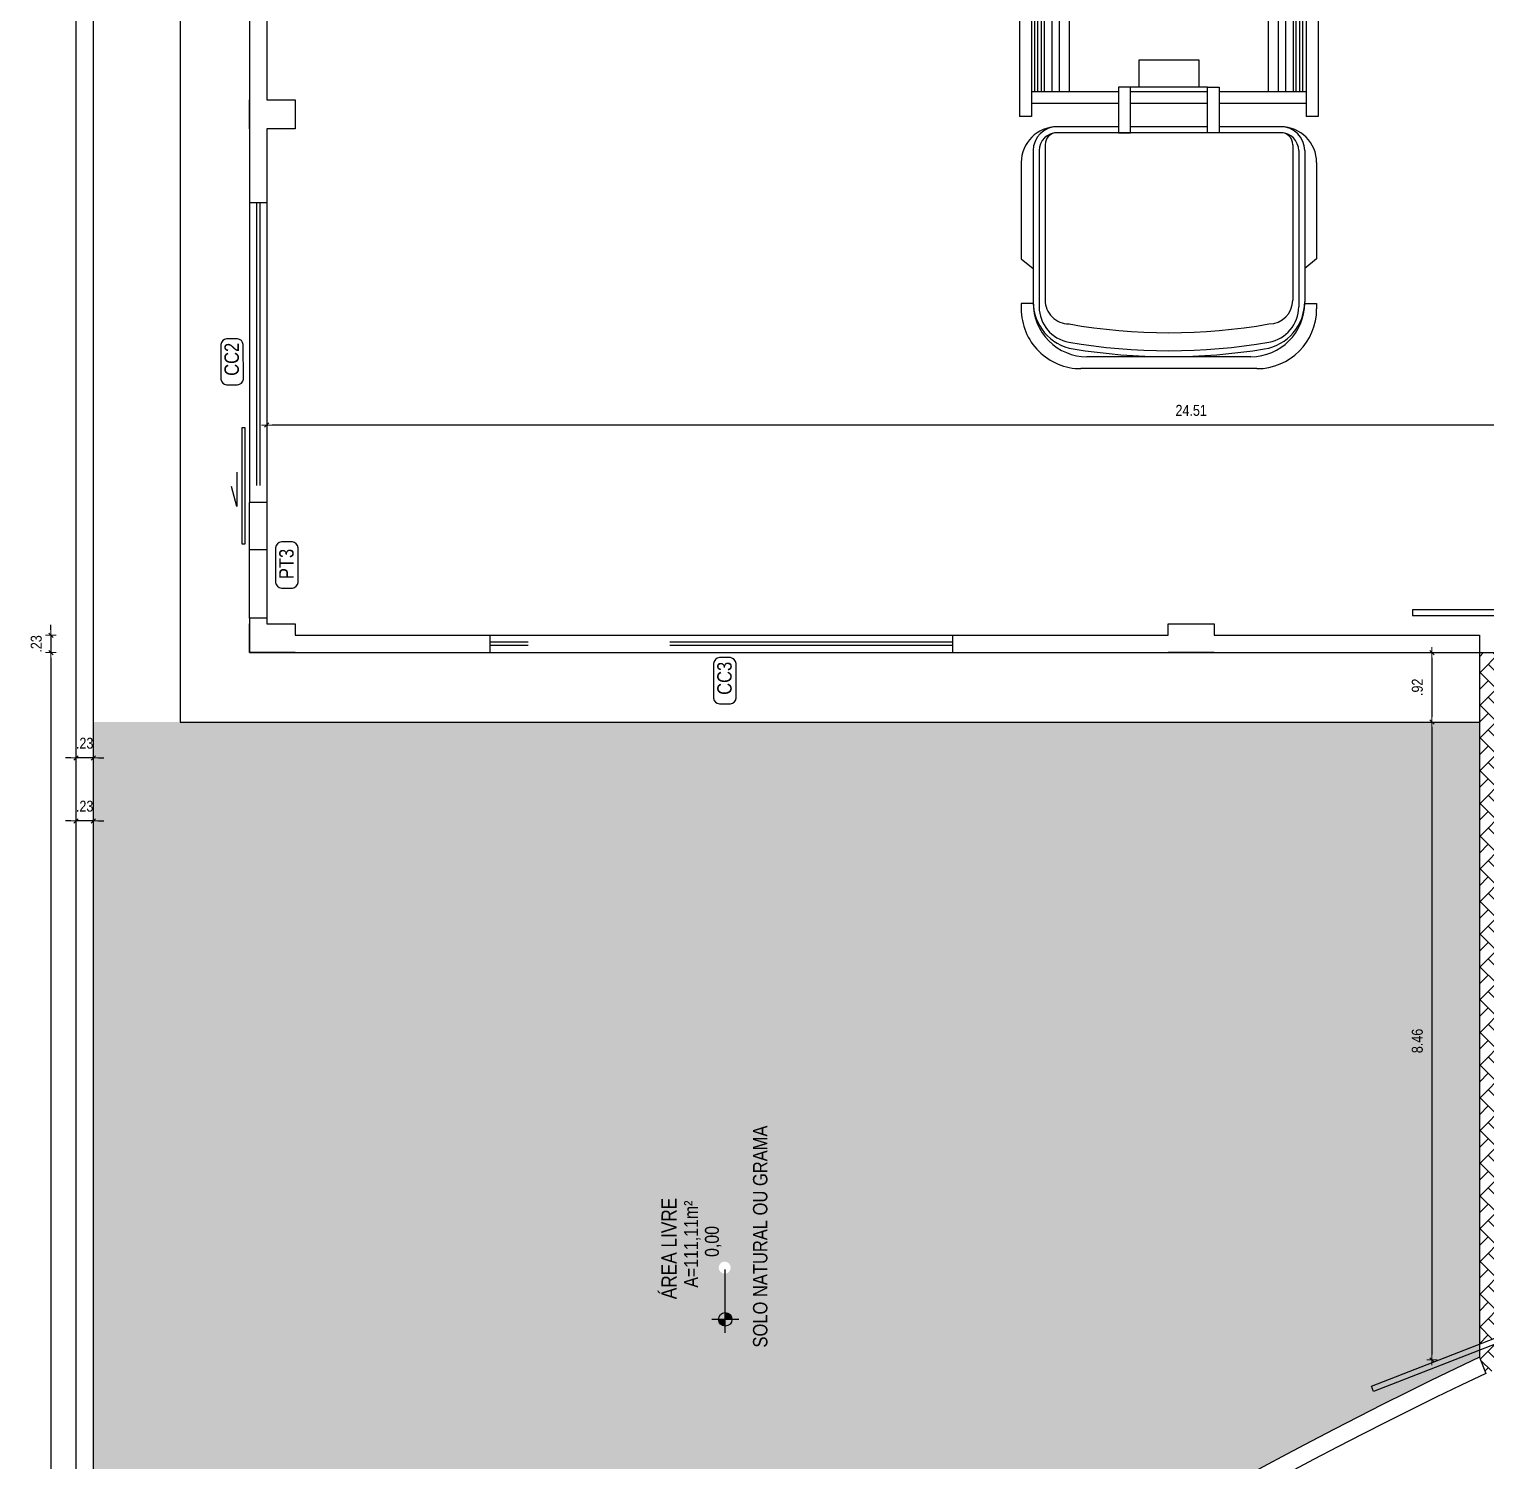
# Model space of a CAD drawing. Header units: millimetres. Extents: x 1904 to 2142, y -1319 to -1235.
# Drawn here: x 2043.34 to 2062.65, y -1295.75 to -1276.77 of the extents above; entities that cross this region are included whole.
import ezdxf
from ezdxf.enums import TextEntityAlignment as Align

# ---------------------------------------------------------------- set-up
doc = ezdxf.new("R2010")
doc.units = ezdxf.units.MM
doc.header["$LTSCALE"] = 30
doc.linetypes.add('HIDDEN2', pattern=[0.1875, 0.125, -0.0625])
doc.layers.get('0').update_dxf_attribs({"linetype": 'CONTINUOUS'})
doc.layers.get('Defpoints').update_dxf_attribs({"linetype": 'CONTINUOUS'})
for name, color, linetype in [('arquitetura', 8, 'CONTINUOUS'), ('DIEN HOA', 111, 'CONTINUOUS'), ('E-txt-g', 3, 'CONTINUOUS')]:
    doc.layers.add(name, color=color, linetype=linetype)
for name, color, linetype, lineweight in [('E-Pen-C', 4, 'CONTINUOUS', 15), ('E-Pen-G', 3, 'CONTINUOUS', 30), ('E-Txt-W', 7, 'CONTINUOUS', 20)]:
    doc.layers.add(name, color=color, linetype=linetype, lineweight=lineweight)
doc.styles.add('F2', font='ARIALN.TTF')
doc.styles.add('REG60', font='romans.shx', dxfattribs={"width": 0.8, "height": 0.15})
doc.styles.add('REG80', font='romans.shx', dxfattribs={"width": 0.8, "height": 0.18})
doc.dimstyles.new('DIMENSION-1', dxfattribs={"dimtxt": 0.145, "dimasz": 0.07, "dimexe": 1, "dimexo": 0, "dimgap": 0.12, "dimtad": 1, "dimzin": 7, "dimdsep": 46, "dimtxsty": 'F2', "dimblk1": 'TRACO', "dimblk2": 'TRACO', "dimsah": 1, "dimcen": 1, "dimse1": 1, "dimse2": 1, "dimclrd": 4, "dimclre": 256, "dimclrt": 4, "dimadec": 8, "dimazin": 0, "dimtfac": 1, "dimtix": 1, "dimtmove": 2, "dimatfit": 3, "dimldrblk": 'TRACO', "dimfxl": 1, "dimtolj": 1, "dimtzin": 0, "dimarcsym": 0})

# ---------------------------------------------------------------- blocks, each defined once
blk = doc.blocks.new('TRACO')
at = {"layer": 'E-Pen-C'}
for p, q in [((-1, 0), (1, 0)), ((0, 1), (0, -1))]:
    blk.add_line(p, q, dxfattribs=at)
at = {"layer": 'E-Pen-G'}
blk.add_line((-0.42, -0.42), (0.42, 0.42), dxfattribs=at)
blk = doc.blocks.new('*D145')
at = {"layer": 'arquitetura', "color": 4, "linetype": 'Continuous', "lineweight": -2}
blk.add_line((2043.626, -1285.109), (2043.626, -1307.862), dxfattribs=at)
at = {"layer": 'Defpoints', "color": 0, "linetype": 'Continuous'}
for p in [(2046.258, -1285.039), (2043.626, -1307.932), (2043.958, -1307.932)]:
    blk.add_point(p, dxfattribs=at)
at = {"layer": 'arquitetura', "color": 4, "linetype": 'Continuous', "lineweight": -2, "xscale": 0.07, "yscale": 0.07, "zscale": 0.07}
for p, rotation in [((2043.626, -1285.039), 90), ((2043.626, -1307.932), 270)]:
    blk.add_blockref('TRACO', p, dxfattribs=dict(at, rotation=rotation))
at = {"layer": 'arquitetura', "color": 4, "linetype": 'Continuous', "insert": (2043.432, -1296.486), "char_height": 0.145, "attachment_point": 5, "rotation": 90, "style": 'F2'}
blk.add_mtext('\\A1;22.89', dxfattribs=at)
blk = doc.blocks.new('*D168')
at = {"layer": 'arquitetura', "color": 4, "linetype": 'Continuous', "lineweight": -2}
for p, q in [((2043.626, -1284.739), (2043.626, -1284.669)), ((2043.626, -1284.809), (2043.626, -1285.039)), ((2043.626, -1285.109), (2043.626, -1285.179))]:
    blk.add_line(p, q, dxfattribs=at)
at = {"layer": 'Defpoints', "color": 0, "linetype": 'Continuous'}
for p in [(2046.488, -1284.809), (2043.626, -1285.039), (2046.258, -1285.039)]:
    blk.add_point(p, dxfattribs=at)
at = {"layer": 'arquitetura', "color": 4, "linetype": 'Continuous', "lineweight": -2, "xscale": 0.07, "yscale": 0.07, "zscale": 0.07}
for p, rotation in [((2043.626, -1284.809), 270), ((2043.626, -1285.039), 90)]:
    blk.add_blockref('TRACO', p, dxfattribs=dict(at, rotation=rotation))
at = {"layer": 'arquitetura', "color": 4, "linetype": 'Continuous', "insert": (2043.432, -1284.924), "char_height": 0.145, "attachment_point": 5, "rotation": 90, "style": 'F2'}
blk.add_mtext('\\A1;.23', dxfattribs=at)
blk = doc.blocks.new('TXT-AMB75')
at = {"layer": 'E-txt-g', "style": 'REG80', "width": 0.8, "flags": 8}
blk.add_attdef('TXT', text='', height=0.2, dxfattribs=at).set_placement((0.005, 0.296), align=Align.CENTER)
at = {"layer": 'E-Txt-W', "style": 'REG60', "width": 0.8, "flags": 8}
blk.add_attdef('TXT', text='', height=0.15, dxfattribs=at).set_placement((0.005, 0.027), align=Align.CENTER)
blk = doc.blocks.new('NV')
at = {"color": 7, "linetype": 'ByBlock', "ltscale": 0.5}
for p, q in [((-2.379, 0), (-1.464, 0)), ((-2.184, -0.194), (-2.184, 0.194))]:
    blk.add_line(p, q, dxfattribs=at)
at = {"color": 7, "ltscale": 2.5}
blk.add_circle((-2.184, 0), 0.0972, dxfattribs=at)
at = {"color": 7}
for points in [[(-2.184, 0), (-2.253, 0.069), (-2.282, 0), (-2.274, 0.037)], [(-2.184, 0), (-2.184, 0.097), (-2.253, 0.069), (-2.222, 0.09)], [(-2.184, 0), (-2.087, 0), (-2.116, -0.069), (-2.095, -0.037)], [(-2.184, 0), (-2.116, -0.069), (-2.184, -0.097), (-2.147, -0.09)]]:
    blk.add_solid(points, dxfattribs=at)
at = {"layer": 'E-Txt-W', "ltscale": 2.5, "style": 'REG60', "width": 0.8}
blk.add_attdef('COTAPISO', (-2.053, 0.048), '', height=0.15, dxfattribs=at)
blk = doc.blocks.new('*D182')
at = {"layer": 'arquitetura', "color": 4, "linetype": 'Continuous', "lineweight": -2}
blk.add_line((2061.938, -1285.109), (2061.938, -1285.889), dxfattribs=at)
at = {"layer": 'Defpoints', "color": 0, "linetype": 'Continuous'}
for p in [(2062.568, -1285.039), (2061.938, -1285.959), (2062.566, -1285.959)]:
    blk.add_point(p, dxfattribs=at)
at = {"layer": 'arquitetura', "color": 4, "linetype": 'Continuous', "lineweight": -2, "xscale": 0.07, "yscale": 0.07, "zscale": 0.07}
for p, rotation in [((2061.938, -1285.039), 90), ((2061.938, -1285.959), 270)]:
    blk.add_blockref('TRACO', p, dxfattribs=dict(at, rotation=rotation))
at = {"layer": 'arquitetura', "color": 4, "linetype": 'Continuous', "insert": (2061.744, -1285.499), "char_height": 0.145, "attachment_point": 5, "rotation": 90, "style": 'F2'}
blk.add_mtext('\\A1;.92', dxfattribs=at)
blk = doc.blocks.new('*D183')
at = {"layer": 'arquitetura', "color": 4, "linetype": 'Continuous', "lineweight": -2}
blk.add_line((2061.938, -1286.029), (2061.938, -1294.345), dxfattribs=at)
at = {"layer": 'Defpoints', "color": 0, "linetype": 'Continuous'}
for p in [(2062.566, -1285.959), (2061.938, -1294.415), (2062.495, -1294.415)]:
    blk.add_point(p, dxfattribs=at)
at = {"layer": 'arquitetura', "color": 4, "linetype": 'Continuous', "lineweight": -2, "xscale": 0.07, "yscale": 0.07, "zscale": 0.07}
for p, rotation in [((2061.938, -1285.959), 90), ((2061.938, -1294.415), 270)]:
    blk.add_blockref('TRACO', p, dxfattribs=dict(at, rotation=rotation))
at = {"layer": 'arquitetura', "color": 4, "linetype": 'Continuous', "insert": (2061.744, -1290.187), "char_height": 0.145, "attachment_point": 5, "rotation": 90, "style": 'F2'}
blk.add_mtext('\\A1;8.46', dxfattribs=at)
blk = doc.blocks.new('A$C43186C71')
at = {"layer": 'DIEN HOA', "color": 8}
for p, q in [((0, 1500), (3184.1, 1500)), ((0, 1500), (0, 1440)), ((3184.1, 1500), (3184.1, 1440)), ((3416.1, 1491.8), (3899.1, 1491.8)), ((3899.1, 1491.8), (3948, 1431.8)), ((4122.7, 1431.8), (4122.7, 1491.8)), ((4122.7, 1491.8), (4150.7, 1491.8)), ((0, 1440), (3184.1, 1440)), ((0, 1440), (0, 1257.6)), ((17.8, 1440), (17.8, 60)), ((3060, 1422.8), (17.8, 1422.8)), ((3060, 1408.1), (17.8, 1408.1)), ((3060, 1440), (3060, 1003.1)), ((3120, 1440), (3120, 1003.1)), ((3356.1, 1431.8), (4114.6, 1431.8)), ((3356.1, 1401.8), (4140, 1401.8)), ((3060, 1389.7), (17.8, 1389.7)), ((3060, 1375), (17.8, 1375)), ((3060, 1336.4), (17.8, 1336.4)), ((3326.1, 1371.8), (4106.1, 1371.8)), ((0, 1257.6), (17.8, 1227.6)), ((3060, 1299.7), (17.8, 1299.7)), ((3060, 1250), (17.8, 1250)), ((3236.1, 1311.8), (3236.1, 1003.1)), ((3266.1, 1311.8), (3266.1, 188.2)), ((4450.7, 1191.8), (4450.7, 308.2)), ((4390.7, 1161.8), (4390.7, 338.2)), ((3036.8, 943.1), (3036.8, 556.9)), ((3060, 943.1), (3060, 556.9)), ((3120, 943.1), (3120, 556.9)), ((3236.1, 943.1), (3236.1, 556.9)), ((3060, 496.9), (3060, 60)), ((3120, 496.9), (3120, 60)), ((3236.1, 496.9), (3236.1, 188.2)), ((0, 242.4), (17.8, 272.4)), ((0, 60), (0, 242.4)), ((3060, 250), (17.8, 250)), ((3060, 200.3), (17.8, 200.3)), ((3060, 163.6), (17.8, 163.6)), ((3060, 125), (17.8, 125)), ((3060, 110.3), (17.8, 110.3)), ((3060, 91.9), (17.8, 91.9)), ((3060, 77.2), (17.8, 77.2)), ((3326.1, 128.2), (4106.1, 128.2)), ((3356.1, 98.2), (4140, 98.2)), ((0, 60), (3184.1, 60)), ((0, 60), (0, 0)), ((0, 60), (3184.1, 60)), ((3184.1, 60), (3184.1, 0)), ((3356.1, 68.2), (4120.7, 68.2)), ((3416.1, 8.2), (3899.1, 8.2)), ((3899.1, 8.2), (3948, 68.2)), ((4122.7, 68.2), (4122.7, 8.2)), ((4122.7, 8.2), (4150.7, 8.2)), ((0, 0), (3184.1, 0)), ((0, 0), (3184.1, 0))]:
    blk.add_line(p, q, dxfattribs=at)
for points in [[(3036.8, 1003.1), (3266.1, 1003.1), (3266.1, 943.1), (3036.8, 943.1)], [(3035.6, 901.1), (2902.6, 901.1), (2902.6, 599.1), (3035.6, 599.1)], [(3036.8, 496.9), (3266.1, 496.9), (3266.1, 556.9), (3036.8, 556.9)]]:
    blk.add_lwpolyline(points, close=True, dxfattribs=at)
for centre, radius, start, end in [((3416.1, 1311.8), 180, 90, 180), ((4150.7, 1191.8), 300, 0, 90), ((3356.1, 1311.8), 120, 90, 180), ((3356.1, 1311.8), 90, 90, 180), ((4114.6, 1191.8), 240, 9.25058, 90), ((4120.7, 1161.8), 270, 0, 90), ((4140, 1221.8), 180, 9.77705, 90), ((3326.1, 1311.8), 60, 90, 180), ((4106.1, 1251.8), 120, 0, 90), ((1402.1, 750), 2868.3, 349.92451, 10.07549), ((1402.1, 750), 2958.3, 350.22295, 9.77705), ((1402.1, 750), 2988.3, 350.74942, 9.25058), ((4120.7, 338.2), 270, 270, 0), ((4150.7, 308.2), 300, 270, 0), ((4106.1, 248.2), 120, 270, 0), ((4114.6, 308.2), 240, 270, 350.74942), ((4140, 278.2), 180, 270, 350.22295), ((3356.1, 188.2), 120, 180, 270), ((3416.1, 188.2), 180, 180, 270), ((3326.1, 188.2), 60, 180, 270), ((3356.1, 188.2), 90, 180, 270)]:
    blk.add_arc(centre, radius, start, end, dxfattribs=at)
blk = doc.blocks.new('*D192')
at = {"layer": 'arquitetura', "color": 4, "linetype": 'Continuous', "lineweight": -2}
for p, q in [((2043.888, -1287.27), (2043.818, -1287.27)), ((2044.188, -1287.27), (2043.958, -1287.27)), ((2044.258, -1287.27), (2044.328, -1287.27))]:
    blk.add_line(p, q, dxfattribs=at)
at = {"layer": 'Defpoints', "color": 0, "linetype": 'Continuous'}
for p in [(2043.958, -1285.959), (2044.188, -1285.959), (2043.958, -1287.27)]:
    blk.add_point(p, dxfattribs=at)
at = {"layer": 'arquitetura', "color": 4, "linetype": 'Continuous', "lineweight": -2, "xscale": 0.07, "yscale": 0.07, "zscale": 0.07}
blk.add_blockref('TRACO', (2043.958, -1287.27), dxfattribs=at)
at = {"layer": 'arquitetura', "color": 4, "linetype": 'Continuous', "lineweight": -2, "xscale": 0.07, "yscale": 0.07, "zscale": 0.07, "rotation": 180}
blk.add_blockref('TRACO', (2044.188, -1287.27), dxfattribs=at)
at = {"layer": 'arquitetura', "color": 4, "linetype": 'Continuous', "insert": (2044.073, -1287.076), "char_height": 0.145, "attachment_point": 5, "style": 'F2'}
blk.add_mtext('\\A1;.23', dxfattribs=at)
blk = doc.blocks.new('*D194')
at = {"layer": 'arquitetura', "color": 4, "linetype": 'Continuous', "lineweight": -2}
for p, q in [((2043.888, -1286.435), (2043.818, -1286.435)), ((2044.188, -1286.435), (2043.958, -1286.435)), ((2044.258, -1286.435), (2044.328, -1286.435))]:
    blk.add_line(p, q, dxfattribs=at)
at = {"layer": 'Defpoints', "color": 0, "linetype": 'Continuous'}
for p in [(2043.958, -1285.959), (2044.188, -1285.959), (2043.958, -1286.435)]:
    blk.add_point(p, dxfattribs=at)
at = {"layer": 'arquitetura', "color": 4, "linetype": 'Continuous', "lineweight": -2, "xscale": 0.07, "yscale": 0.07, "zscale": 0.07}
blk.add_blockref('TRACO', (2043.958, -1286.435), dxfattribs=at)
at = {"layer": 'arquitetura', "color": 4, "linetype": 'Continuous', "lineweight": -2, "xscale": 0.07, "yscale": 0.07, "zscale": 0.07, "rotation": 180}
blk.add_blockref('TRACO', (2044.188, -1286.435), dxfattribs=at)
at = {"layer": 'arquitetura', "color": 4, "linetype": 'Continuous', "insert": (2044.073, -1286.241), "char_height": 0.145, "attachment_point": 5, "style": 'F2'}
blk.add_mtext('\\A1;.23', dxfattribs=at)
blk = doc.blocks.new('*D200')
at = {"layer": 'arquitetura', "color": 4, "linetype": 'Continuous', "lineweight": -2}
blk.add_line((2070.931, -1282.023), (2046.558, -1282.023), dxfattribs=at)
at = {"layer": 'Defpoints', "color": 0, "linetype": 'Continuous'}
for p in [(2046.488, -1282.023), (2046.488, -1284.656), (2071.001, -1284.656)]:
    blk.add_point(p, dxfattribs=at)
at = {"layer": 'arquitetura', "color": 4, "linetype": 'Continuous', "lineweight": -2, "xscale": 0.07, "yscale": 0.07, "zscale": 0.07, "rotation": 180}
blk.add_blockref('TRACO', (2046.488, -1282.023), dxfattribs=at)
at = {"layer": 'arquitetura', "color": 4, "linetype": 'Continuous', "lineweight": -2, "xscale": 0.07, "yscale": 0.07, "zscale": 0.07}
blk.add_blockref('TRACO', (2071.001, -1282.023), dxfattribs=at)
at = {"layer": 'arquitetura', "color": 4, "linetype": 'Continuous', "insert": (2058.745, -1281.829), "char_height": 0.145, "attachment_point": 5, "style": 'F2'}
blk.add_mtext('\\A1;24.51', dxfattribs=at)

msp = doc.modelspace()

# ---------------------------------------------------------------- hatches: boundary and pattern name
at = {"layer": 'arquitetura'}
h = msp.add_hatch(dxfattribs=at)
h.set_pattern_fill('AR-HBONE', color=256, scale=0.038333, angle=90, style=0)
h.set_pattern_definition([(135, (2221.73729, -3227.55095), (-0.216841366, 8e-17), [0.45999, -0.15333]), (225, (2221.62887, -3227.44253), (-0.216841366, 8e-17), [0.45999, -0.15333])])
h.paths.add_polyline_path([(2062.568, -1285.039), (2062.568, -1291.304), (2062.568, -1294.205), (2065.211, -1293.177), (2065.211, -1292.998), (2064.805, -1293.166), (2065.211, -1292.878), (2065.211, -1285.039)])
h.paths.add_polyline_path([(2065.211, -1285.039), (2065.211, -1293.177), (2068.858, -1291.759), (2068.886, -1291.83), (2065.211, -1293.259), (2065.211, -1293.585), (2070.234, -1291.602), (2070.234, -1285.039)])
h.paths.add_polyline_path([(2066.814, -1289.437, -1), (2066.814, -1289.278, -1)], flags=16)
h.paths.add_polyline_path([(2062.568, -1294.287), (2062.568, -1294.38), (2062.653, -1294.595), (2065.211, -1293.585), (2065.211, -1293.259)])
h.paths.add_polyline_path([(2066.552, -1289.619), (2066.552, -1288.471), (2066.22, -1288.471), (2066.22, -1289.619)], flags=24)
h.paths.add_polyline_path([(2066.23, -1289.834), (2066.23, -1288.373), (2065.921, -1288.373), (2065.921, -1289.834)], flags=24)
h.paths.add_polyline_path([(2066.827, -1289.271), (2066.827, -1288.627), (2066.496, -1288.627), (2066.496, -1289.271)], flags=24)
h.paths.add_polyline_path([(2066.703, -1286.503), (2066.096, -1286.503), (2066.096, -1286.965), (2066.703, -1286.965)], flags=24)
h.paths.add_polyline_path([(2067.294, -1290.345), (2067.294, -1287.704), (2066.997, -1287.704), (2066.997, -1290.345)], flags=24)
h = msp.add_hatch(dxfattribs=at)
h.set_pattern_fill('GRASS', color=256, scale=0.30666, angle=90, style=0)
h.set_pattern_definition([(180, (2221.7373, -3227.55095), (-0.216841365, -0.216841365), [0.05749875, -0.37618398]), (135, (2221.7373, -3227.55095), (-0.216841366, -0.216841366), [0.05749875, -0.24916125]), (225, (2221.7373, -3227.55095), (0.216841366, -0.216841366), [0.05749875, -0.24916125])])
h.paths.add_polyline_path([(2044.188, -1307.689), (2044.188, -1285.959), (2045.338, -1285.959), (2062.466, -1285.959), (2062.566, -1285.959), (2062.568, -1294.38), (2061.211, -1295.044), (2059.412, -1295.987), (2056.955, -1297.403), (2054.5, -1298.973), (2052.326, -1300.505), (2050.364, -1302.013), (2048.358, -1303.691), (2047.017, -1304.897), (2045.598, -1306.252), (2044.831, -1307.022)])
h.paths.add_polyline_path([(2052.56, -1293.192), (2052.481, -1293.192), (2052.487, -1293.223), (2052.504, -1293.249)], flags=24)
h.paths.add_polyline_path([(2052.56, -1293.192), (2052.504, -1293.249), (2052.53, -1293.266), (2052.56, -1293.272)], flags=24)
h.paths.add_polyline_path([(2052.56, -1293.192), (2052.56, -1293.113), (2052.591, -1293.119), (2052.616, -1293.136)], flags=24)
h.paths.add_polyline_path([(2052.56, -1293.192), (2052.616, -1293.136), (2052.634, -1293.162), (2052.64, -1293.192)], flags=24)
edge = h.paths.add_edge_path(flags=16)
edge.add_line((2052.719, -1293.192), (2052.401, -1293.192))
edge = h.paths.add_edge_path(flags=16)
edge.add_arc((2052.56, -1293.192), 0.0795, 90, 450)
edge = h.paths.add_edge_path(flags=16)
edge.add_line((2052.56, -1293.351), (2052.56, -1292.604))
h.paths.add_polyline_path([(2052.573, -1293.105), (2052.573, -1292.585), (2052.242, -1292.585), (2052.242, -1293.105)], flags=24)
h.paths.add_polyline_path([(2051.984, -1293.674), (2051.984, -1292.203), (2051.607, -1292.203), (2051.607, -1293.674)], flags=24)
h.paths.add_polyline_path([(2052.298, -1293.512), (2052.298, -1292.247), (2051.966, -1292.247), (2051.966, -1293.512)], flags=24)
h.paths.add_polyline_path([(2045.002, -1286.502), (2044.537, -1286.502), (2044.537, -1286.965), (2045.002, -1286.965)], flags=24)
h.paths.add_polyline_path([(2045.419, -1287.337), (2044.812, -1287.337), (2044.812, -1287.8), (2045.419, -1287.8)], flags=24)
h.paths.add_polyline_path([(2046.612, -1287.337), (2046.147, -1287.337), (2046.147, -1287.8), (2046.612, -1287.8)], flags=24)
h.paths.add_polyline_path([(2054.334, -1286.499), (2053.585, -1286.499), (2053.585, -1286.962), (2054.334, -1286.962)], flags=24)
h.paths.add_polyline_path([(2059.127, -1287.337), (2058.378, -1287.337), (2058.378, -1287.8), (2059.127, -1287.8)], flags=24)
h.paths.add_polyline_path([(2061.871, -1290.472), (2061.871, -1289.865), (2061.408, -1289.865), (2061.408, -1290.472)], flags=24)
h.paths.add_polyline_path([(2053.179, -1294.301), (2053.179, -1291.258), (2052.882, -1291.258), (2052.882, -1294.301)], flags=24)

# ---------------------------------------------------------------- linework, layer by layer
at = {"layer": 'arquitetura', "linetype": 'Continuous'}
for p, q in [((2043.958, -1242.262), (2043.958, -1308.269)), ((2046.258, -1250.159), (2046.258, -1283.049)), ((2045.338, -1251.079), (2045.338, -1285.959)), ((2046.488, -1271.148), (2046.488, -1277.71)), ((2046.488, -1278.094), (2046.488, -1283.049)), ((2046.488, -1283.049), (2046.258, -1283.049)), ((2046.258, -1284.583), (2046.258, -1283.049)), ((2046.488, -1284.583), (2046.258, -1284.583)), ((2046.258, -1284.583), (2046.258, -1285.039)), ((2046.258, -1285.039), (2062.568, -1285.039)), ((2062.568, -1294.38), (2062.653, -1294.595))]:
    msp.add_line(p, q, dxfattribs=at)
at = {"layer": 'arquitetura'}
for p, q in [((2044.188, -1250.159), (2044.188, -1307.689)), ((2062.568, -1284.809), (2062.568, -1285.039)), ((2062.568, -1285.039), (2062.568, -1291.304)), ((2062.568, -1285.039), (2070.234, -1285.039)), ((2045.338, -1285.959), (2062.568, -1285.959)), ((2062.568, -1291.304), (2062.568, -1294.38))]:
    msp.add_line(p, q, dxfattribs=at)
at = {"layer": 'arquitetura', "linetype": 'HIDDEN2'}
for p, q in [((2046.258, -1279.073), (2046.488, -1279.073)), ((2046.35, -1279.073), (2046.35, -1283.673)), ((2046.396, -1279.073), (2046.396, -1283.673)), ((2046.488, -1283.049), (2046.488, -1284.583)), ((2046.258, -1283.673), (2046.488, -1283.673)), ((2049.447, -1284.809), (2049.447, -1285.039)), ((2055.581, -1284.809), (2055.581, -1285.039)), ((2055.581, -1284.901), (2049.447, -1284.901)), ((2055.581, -1284.947), (2049.447, -1284.947))]:
    msp.add_line(p, q, dxfattribs=at)
at = {"layer": 'arquitetura', "linetype": 'Continuous'}
for points in [[(2046.488, -1271.148), (2046.488, -1277.71)], [(2046.258, -1278.094), (2046.258, -1277.71)], [(2046.488, -1277.71), (2046.864, -1277.71), (2046.864, -1278.094), (2046.488, -1278.094)], [(2046.488, -1278.094), (2046.488, -1283.049)], [(2046.093, -1282.648), (2046.093, -1283.103), (2046.02, -1282.839)], [(2046.864, -1285.039), (2046.258, -1285.039), (2046.258, -1284.656)], [(2046.488, -1284.583), (2046.488, -1284.656)], [(2046.488, -1284.656), (2046.864, -1284.656), (2046.864, -1284.809)], [(2058.442, -1284.809), (2058.442, -1284.656), (2059.048, -1284.656), (2059.048, -1284.809)], [(2046.864, -1284.809), (2058.442, -1284.809)], [(2059.048, -1284.809), (2062.568, -1284.809)], [(2059.048, -1285.039), (2058.442, -1285.039)], [(2061.163, -1294.833), (2061.135, -1294.762), (2068.858, -1291.759), (2068.886, -1291.83), (2061.163, -1294.833)]]:
    msp.add_lwpolyline(points, dxfattribs=at)
for points in [[(2045.955, -1280.878, 0.331371), (2045.879, -1280.954), (2045.879, -1281.415, 0.332506), (2045.955, -1281.491), (2046.1, -1281.491, 0.330378), (2046.178, -1281.415), (2046.177, -1280.954, 0.331371), (2046.1, -1280.878)], [(2046.682, -1283.572, 0.331371), (2046.605, -1283.649), (2046.605, -1284.109, 0.332506), (2046.682, -1284.186), (2046.827, -1284.186, 0.330378), (2046.904, -1284.109), (2046.903, -1283.649, 0.331371), (2046.827, -1283.572)], [(2052.49, -1285.106, 0.331371), (2052.413, -1285.183), (2052.413, -1285.644, 0.332506), (2052.49, -1285.72), (2052.635, -1285.72, 0.330378), (2052.712, -1285.644), (2052.711, -1285.183, 0.331371), (2052.635, -1285.106)]]:
    msp.add_lwpolyline(points, format="xyb", close=True, dxfattribs=at)
at = {"layer": 'arquitetura'}
for points in [[(2046.157, -1282.059), (2046.157, -1283.596), (2046.203, -1283.596), (2046.203, -1282.059)], [(2069.345, -1284.547), (2069.345, -1284.47), (2061.678, -1284.47), (2061.678, -1284.547)]]:
    msp.add_lwpolyline(points, close=True, dxfattribs=at)
for radius, start, end in [(61.907, 115.3479, 136.46898), (61.677, 115.36196, 137.00675)]:
    msp.add_arc((2089.071, -1350.327), radius, start, end, dxfattribs=at)

# ---------------------------------------------------------------- block references
at = {"layer": 'arquitetura', "xscale": 0.002640282657544662, "yscale": 0.002640282657544662, "zscale": 0.002640282657544662, "rotation": 270}
msp.add_blockref('A$C43186C71', (2056.47, -1269.524), dxfattribs=at)
at = {"layer": 'arquitetura'}
ref = msp.add_blockref('TXT-AMB75', (2052.236, -1292.886), dxfattribs=dict(at, xscale=1.1177757, yscale=1.1177757, zscale=1.1177757, rotation=89.99999999999999))
ref.add_attrib('TXT', 'ÁREA LIVRE', dxfattribs={"layer": 'E-txt-g', "color": 2, "height": 0.1993, "rotation": 90, "style": 'F2'}).set_placement((2051.921, -1292.938), align=Align.CENTER)
ref.add_attrib('TXT', 'A=111,11m²', dxfattribs={"layer": 'E-Txt-W', "height": 0.184, "rotation": 90, "style": 'F2'}).set_placement((2052.206, -1292.88), align=Align.CENTER)
ref = msp.add_blockref('NV', (2052.567, -1291.869), dxfattribs=dict(at, xscale=0.91998, yscale=0.91998, zscale=0.91998, rotation=89.99999999999999))
ref.add_attrib('COTAPISO', '0,00', (2052.482, -1293.05), dxfattribs={"layer": 'E-Txt-W', "color": 4, "ltscale": 2.5, "height": 0.184, "rotation": 90, "style": 'F2'})

# ---------------------------------------------------------------- texts
at = {"layer": 'arquitetura', "linetype": 'Continuous', "style": 'F2'}
for s, height, p in [('CC2', 0.1911, (2045.927, -1281.37, 2.805)), ('PT3', 0.1911, (2046.653, -1284.065, 2.805)), ('CC3', 0.1911, (2052.461, -1285.599, 2.805)), ('SOLO NATURAL OU GRAMA', 0.19105, (2052.935, -1294.251, 2.805))]:
    msp.add_text(s, height=height, rotation=90, dxfattribs=at).set_placement(p, align=Align.TOP_LEFT)

# ---------------------------------------------------------------- dimensions: what is measured, and where the dimension line sits
at = {"layer": 'arquitetura', "linetype": 'Continuous'}
for base, p1, p2, angle, override, picture, middle in [((2046.488, -1282.023), (2071.001, -1284.656), (2046.488, -1284.656), 180, {"dimadec": 0, "dimfxl": 0.15}, '*D200', (2058.745, -1281.829)), ((2043.626, -1285.039), (2046.488, -1284.809), (2046.258, -1285.039), 90, {"dimadec": 0, "dimfxl": 0.04}, '*D168', (2043.432, -1284.924)), ((2043.626, -1307.932), (2046.258, -1285.039), (2043.958, -1307.932), 90, {"dimadec": 0, "dimfxl": 0.06}, '*D145', (2043.432, -1296.486)), ((2061.938, -1285.959), (2062.568, -1285.039), (2062.566, -1285.959), 90, {"dimadec": 0, "dimfxl": 0.04}, '*D182', (2061.744, -1285.499)), ((2043.958, -1287.27), (2044.188, -1285.959), (2043.958, -1285.959), 180, {"dimadec": 0, "dimfxl": 0.15}, '*D192', (2044.073, -1287.076)), ((2043.958, -1286.435), (2044.188, -1285.959), (2043.958, -1285.959), 180, {"dimadec": 0, "dimfxl": 0.15}, '*D194', (2044.073, -1286.241)), ((2061.938, -1294.415), (2062.566, -1285.959), (2062.495, -1294.415), 90, {"dimadec": 0, "dimfxl": 0.04}, '*D183', (2061.744, -1290.187))]:
    dim = msp.add_linear_dim(base=base, p1=p1, p2=p2, angle=angle, dimstyle='DIMENSION-1', override=override, dxfattribs=at)
    dim.commit()
    dim.dimension.update_dxf_attribs({"geometry": picture, "text_midpoint": middle})

doc.saveas('drawing.dxf')
